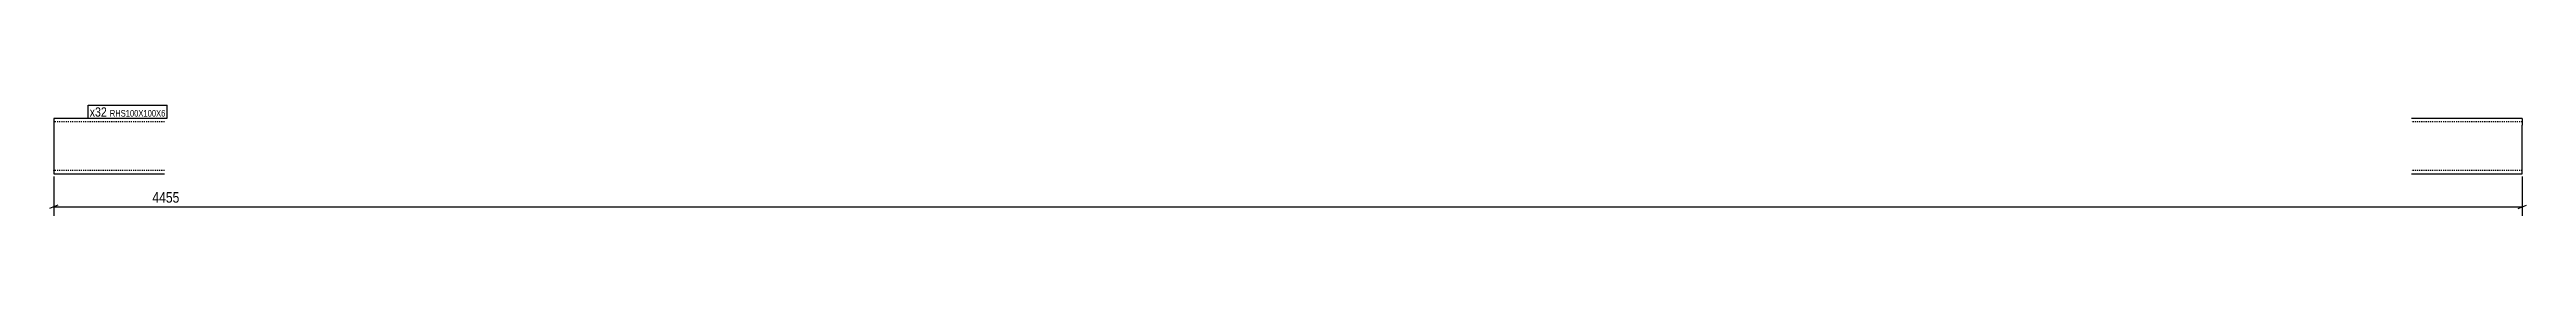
# Model space of a CAD drawing. Header units: millimetres. Extents: x 15 to 4485, y 15 to 215.
import ezdxf

# ---------------------------------------------------------------- set-up
doc = ezdxf.new("R2010")
doc.units = ezdxf.units.MM
doc.linetypes.add('DXK_LINE_DOT2', pattern=[3.9198, 1.9599, -1.9599])
for name, color, linetype in [('MÅLSÆTNING', 7, 'Continuous'), ('STÅL', 7, 'Continuous'), ('TEKST', 7, 'Continuous')]:
    doc.layers.add(name, color=color, linetype=linetype)
doc.styles.add('Arial Narrow', font='ARIALN.TTF', dxfattribs={"height": 0.2})

msp = doc.modelspace()

# ---------------------------------------------------------------- linework, layer by layer
at = {"layer": 'MÅLSÆTNING', "color": 7, "linetype": 'Continuous'}
for p, q in [((22.5, 86), (22.5, 15)), ((4477.5, 86), (4477.5, 15)), ((30, 34), (15, 28)), ((22.5, 31), (4477.5, 31)), ((4470, 28), (4485, 34))]:
    msp.add_line(p, q, dxfattribs=at)
at = {"layer": 'STÅL', "color": 2, "linetype": 'Continuous'}
for p, q in [((222.5, 191), (22.5, 191)), ((22.5, 191), (22.5, 91.9)), ((4477.5, 191), (4277.5, 191)), ((4477.5, 191), (4477.5, 190.1)), ((4477.5, 190.1), (4477.5, 187.5)), ((4477.5, 187.5), (4477.5, 179)), ((4477.5, 103), (4477.5, 179)), ((22.5, 91.9), (22.5, 91)), ((22.5, 91), (222.5, 91)), ((4277.5, 91), (4477.5, 91)), ((4477.5, 91), (4477.5, 103))]:
    msp.add_line(p, q, dxfattribs=at)
at = {"layer": 'STÅL', "color": 7, "linetype": 'DXK_LINE_DOT2'}
for p, q in [((222.5, 185), (22.5, 185)), ((4477.5, 185), (4277.5, 185)), ((4477.5, 187.5), (4477.5, 185)), ((4477.5, 183.6), (4477.5, 179)), ((22.5, 97), (22.5, 97.5)), ((222.5, 97), (22.5, 97)), ((22.5, 91), (22.5, 91)), ((4477.5, 97), (4277.5, 97)), ((4477.5, 97), (4477.5, 97.5)), ((4477.5, 91), (4477.5, 91.9))]:
    msp.add_line(p, q, dxfattribs=at)

# ---------------------------------------------------------------- next in the draw order: wipeouts: each hides what was drawn before it
at = {"color": 0}
for points, layer in [([(4303.4, 34.8), (4303.4, 62.8), (196.6, 62.8), (196.6, 34.8)], 'MÅLSÆTNING'), ([(118.4, 194.5), (118.4, 212), (87.5, 212), (87.5, 194.5)], 'TEKST')]:
    msp.add_wipeout(points, dxfattribs=at).dxf.layer = layer

# ---------------------------------------------------------------- next in the draw order: texts
at = {"layer": 'MÅLSÆTNING', "color": 3, "style": 'Arial Narrow'}
msp.add_text('4455', height=19.09, dxfattribs=at).set_placement((200.6, 38.7))

# ---------------------------------------------------------------- next in the draw order: wipeouts: each hides what was drawn before it
at = {"color": 0}
msp.add_wipeout([(118.4, 194.5), (118.4, 212), (87.5, 212), (87.5, 194.5)], dxfattribs=at).dxf.layer = 'TEKST'

# ---------------------------------------------------------------- next in the draw order: linework, layer by layer
at = {"layer": 'TEKST', "color": 7, "linetype": 'Continuous'}
msp.add_line((84.5, 191.5), (84.5, 215), dxfattribs=at)

# ---------------------------------------------------------------- next in the draw order: wipeouts: each hides what was drawn before it
at = {"color": 0}
msp.add_wipeout([(224.2, 194.5), (224.2, 207), (123.7, 207), (123.7, 194.5)], dxfattribs=at).dxf.layer = 'TEKST'

# ---------------------------------------------------------------- next in the draw order: wipeouts: each hides what was drawn before it
msp.add_wipeout([(224.2, 194.5), (224.2, 207), (123.7, 207), (123.7, 194.5)], dxfattribs=at).dxf.layer = 'TEKST'

# ---------------------------------------------------------------- next in the draw order: linework, layer by layer
at = {"layer": 'TEKST', "color": 7, "linetype": 'Continuous'}
for p, q in [((84.5, 215), (227.2, 215)), ((84.5, 191.5), (227.2, 191.5)), ((227.2, 191.5), (227.2, 215))]:
    msp.add_line(p, q, dxfattribs=at)

# ---------------------------------------------------------------- next in the draw order: texts
at = {"layer": 'TEKST', "color": 3, "style": 'Arial Narrow'}
for s, height, p in [('x32', 16.7, (87.5, 194.5)), ('RHS100X100X6', 11.93, (123.7, 194.5))]:
    msp.add_text(s, height=height, dxfattribs=at).set_placement(p)

doc.saveas('drawing.dxf')
